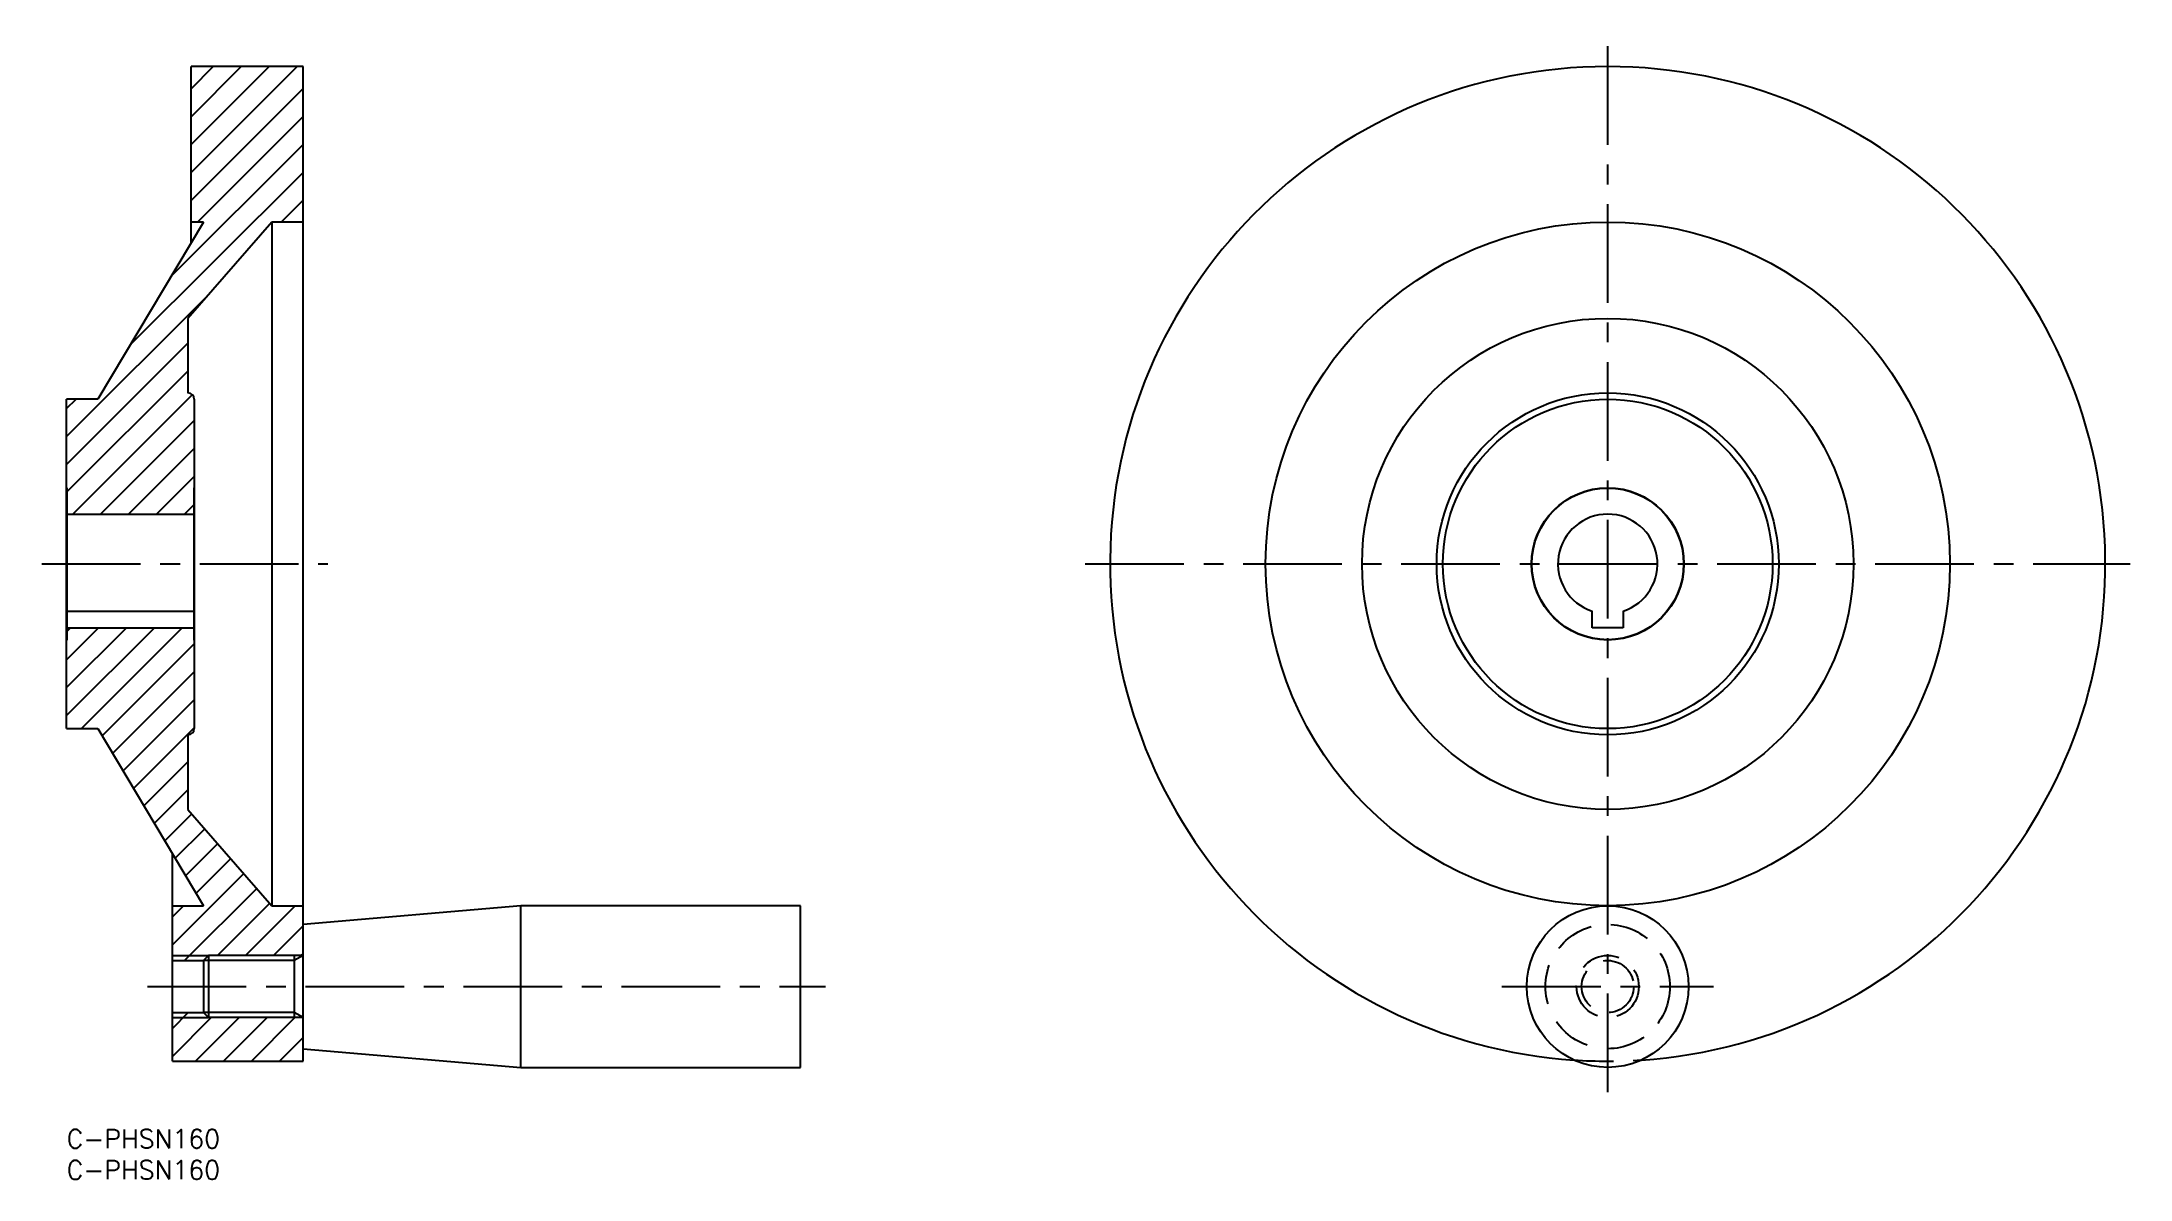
# Model space of a CAD drawing. Extents: x -4 to 332, y -8 to 175.
import ezdxf

# ---------------------------------------------------------------- set-up
doc = ezdxf.new("R2010")
doc.units = 0
doc.header["$LTSCALE"] = 0.5
doc.linetypes.add('CENTER', pattern=[50.8, 31.75, -6.35, 6.35, -6.35])
doc.linetypes.add('DASHED', pattern=[19.05, 12.7, -6.35])
for name, color, linetype in [('MSM_CENTER', 1, 'CENTER'), ('MSM_CONTINUOUS', 7, 'CONTINUOUS'), ('MSM_DASHED', 4, 'DASHED'), ('MSM_NARROW', 5, 'CONTINUOUS'), ('MSM_PART_NUMBER', 7, 'CONTINUOUS')]:
    doc.layers.add(name, color=color, linetype=linetype)
doc.styles.get("Standard").update_dxf_attribs({"font": 'txt.shx', "height": 3, "bigfont": 'bigfont.shx'})

# ---------------------------------------------------------------- blocks, each defined once
blk = doc.blocks.new('*U2')
at = {"layer": 'MSM_PART_NUMBER'}
blk.add_text('C-PHSN160', height=3, dxfattribs=at).set_placement((0, -3))
blk = doc.blocks.new('*U3')
at = {"layer": 'MSM_PART_NUMBER'}
blk.add_text('C-PHSN160', height=3, dxfattribs=at).set_placement((0, -8))

msp = doc.modelspace()

# ---------------------------------------------------------------- linework, layer by layer
at = {"layer": 'MSM_CENTER'}
for p, q in [((247.76, 6), (247.76, 175)), ((-4, 91), (42, 91)), ((163.76, 91), (331.76, 91)), ((13, 23), (122, 23)), ((230.76, 23), (264.76, 23))]:
    msp.add_line(p, q, dxfattribs=at)
at = {"layer": 'MSM_CONTINUOUS'}
for p, q in [((38, 171), (20, 171)), ((20, 142.65), (20, 171)), ((38, 11), (38, 171)), ((22, 146), (5, 117.5)), ((33, 146), (19.5, 130.5)), ((22, 146), (20, 146)), ((38, 146), (33, 146)), ((33, 146), (33, 36)), ((19.5, 130.5), (19.5, 118.5)), ((5, 117.5), (0, 117.5)), ((0, 64.5), (0, 117.5)), ((20.5, 117.5), (20.5, 64.5)), ((0.05, 103.25), (0, 103.2)), ((0.05, 103.25), (0, 103.25)), ((0.05, 103.25), (0.05, 78.75)), ((20.5, 103.25), (20.45, 103.25)), ((20.5, 103.2), (20.45, 103.25)), ((20.45, 103.25), (20.45, 78.75)), ((0.05, 99), (20.5, 99)), ((0.05, 83.4), (20.5, 83.4)), ((0.05, 80.7), (20.5, 80.7)), ((245.26, 80.7), (245.26, 83.4)), ((250.26, 80.7), (245.26, 80.7)), ((250.26, 83.4), (250.26, 80.7)), ((0, 78.8), (0.05, 78.75)), ((0, 78.75), (0.05, 78.75)), ((20.45, 78.75), (20.5, 78.8)), ((20.45, 78.75), (20.5, 78.75)), ((0, 64.5), (5, 64.5)), ((5, 64.5), (22, 36)), ((19.5, 63.5), (19.5, 51.5)), ((19.5, 51.5), (33, 36)), ((17, 11), (17, 44.38)), ((17, 36), (22, 36)), ((33, 36), (38, 36)), ((73, 36), (38, 33)), ((118, 36), (73, 36)), ((73, 10), (73, 36)), ((118, 10), (118, 36)), ((17, 27.19), (22, 27.19)), ((22, 27.19), (22.81, 28)), ((22, 27.19), (22, 18.81)), ((38, 28), (22.81, 28)), ((22.81, 28), (22.81, 18)), ((36.59, 28), (36.59, 18)), ((17, 18.81), (22, 18.81)), ((22.81, 18), (22, 18.81)), ((38, 18), (22.81, 18)), ((17, 11), (38, 11)), ((38, 13), (73, 10)), ((73, 10), (118, 10))]:
    msp.add_line(p, q, dxfattribs=at)
for centre, radius in [((247.76, 91), 55), ((247.76, 91), 39.5), ((247.76, 91), 27.5), ((247.76, 91), 26.5), ((247.76, 91), 12.25), ((247.76, 91), 12.2), ((247.76, 23), 13)]:
    msp.add_circle(centre, radius, dxfattribs=at)
for centre, radius, start, end in [((247.76, 91), 80, 273.8849, 266.1151), ((19.5, 117.5), 1, 0, 90), ((247.76, 91), 8, 288.21, 251.79), ((19.5, 64.5), 1, 270, 0)]:
    msp.add_arc(centre, radius, start, end, dxfattribs=at)
at = {"layer": 'MSM_DASHED'}
for radius in [10, 5, 4.19]:
    msp.add_circle((247.76, 23), radius, dxfattribs=at)
msp.add_arc((247.76, 91), 80, 266.1151, 273.8849, dxfattribs=at)
at = {"layer": 'MSM_NARROW'}
for p, q in [((20, 167.43), (23.57, 171)), ((20, 162.94), (28.06, 171)), ((20, 158.45), (32.55, 171)), ((20, 153.96), (37.04, 171)), ((20, 149.47), (38, 167.47)), ((21.02, 146), (38, 162.98)), ((16.8, 137.29), (38, 158.48)), ((10.17, 126.16), (38, 153.99)), ((34.5, 146), (38, 149.5)), ((0, 111.5), (22.91, 134.41)), ((0, 107.01), (19.5, 126.51)), ((0.05, 102.57), (19.5, 122.02)), ((0.97, 99), (20.18, 118.22)), ((0, 115.99), (1.51, 117.5)), ((5.46, 99), (20.5, 114.04)), ((9.95, 99), (20.5, 109.55)), ((14.44, 99), (20.5, 105.06)), ((18.93, 99), (20.45, 100.52)), ((0, 75.58), (5.12, 80.7)), ((0, 71.09), (9.61, 80.7)), ((0, 66.6), (14.1, 80.7)), ((0.05, 80.12), (0.63, 80.7)), ((2.39, 64.5), (18.59, 80.7)), ((5.7, 63.32), (20.5, 78.12)), ((7.38, 60.51), (20.5, 73.63)), ((9.06, 57.7), (20.5, 69.14)), ((10.73, 54.89), (20.5, 64.65)), ((12.41, 52.07), (19.5, 59.16)), ((14.09, 49.26), (19.5, 54.67)), ((15.77, 46.45), (20.11, 50.8)), ((17.44, 43.64), (22.2, 48.4)), ((19.12, 40.82), (24.29, 46)), ((17, 29.72), (28.47, 41.2)), ((20.8, 38.01), (26.38, 43.6)), ((18.96, 27.19), (30.56, 38.8)), ((17, 34.21), (18.79, 36)), ((24.26, 28), (32.65, 36.4)), ((28.75, 28), (36.75, 36)), ((33.24, 28), (38, 32.76)), ((17, 28), (22.81, 28)), ((36.59, 27.19), (22, 27.19)), ((38, 28), (36.59, 27.19)), ((37.73, 28), (38, 28.27)), ((17, 16.25), (19.56, 18.81)), ((17, 18), (22.81, 18)), ((17, 11.76), (23.24, 18)), ((20.73, 11), (27.73, 18)), ((36.59, 18.81), (22, 18.81)), ((25.22, 11), (32.22, 18)), ((29.71, 11), (36.71, 18)), ((38, 18), (36.59, 18.81)), ((34.2, 11), (38, 14.8))]:
    msp.add_line(p, q, dxfattribs=at)

# ---------------------------------------------------------------- block references
at = {"layer": 'MSM_CONTINUOUS'}
for name in ['*U2', '*U3']:
    msp.add_blockref(name, (0, 0), dxfattribs=at)

doc.saveas('drawing.dxf')
